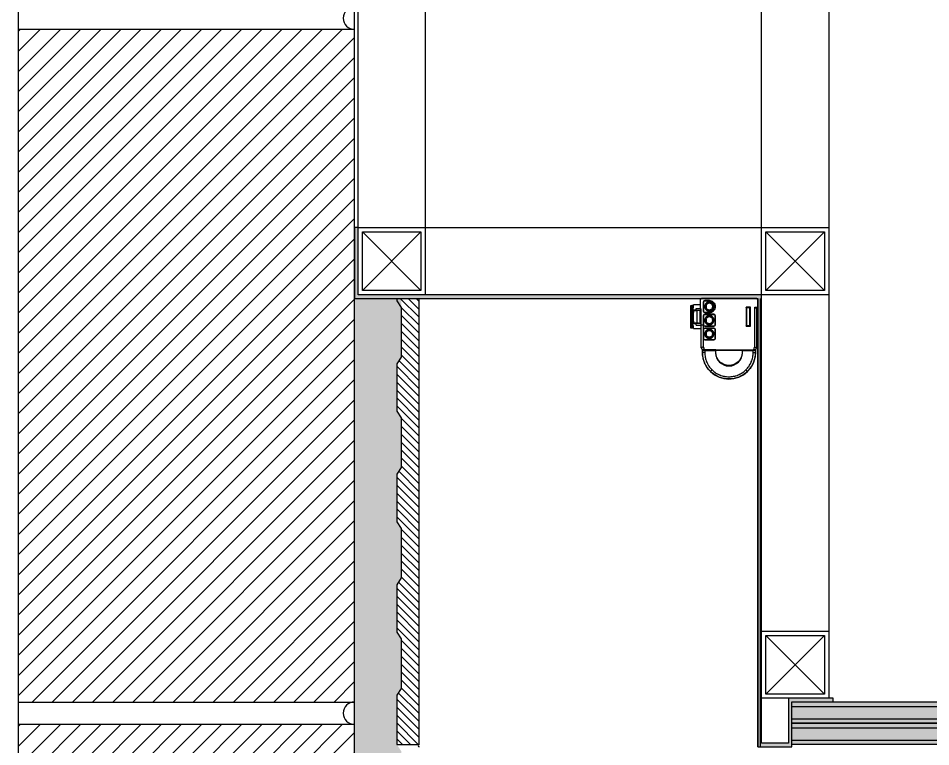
# Model space of a CAD drawing. Header units: millimetres. Extents: x -223175 to 287756, y -120611 to 352956.
# Drawn here: x 281000.3 to 281407.4, y 82614.6 to 82939.5 of the extents above; entities that cross this region are included whole.
import ezdxf

# ---------------------------------------------------------------- set-up
doc = ezdxf.new("R2010")
doc.units = ezdxf.units.MM
doc.header["$LTSCALE"] = 50
doc.layers.get('DEFPOINTS').update_dxf_attribs({"color": 108})
for name, color, linetype in [('+Detail-hat', 8, 'Continuous'), ('+Detail-hat(석고)', 8, 'Continuous'), ('+Detail-line', 7, 'Continuous'), ('0-ceiling', 8, 'Continuous'), ('D-1', 1, 'Continuous'), ('DE-252', 252, 'Continuous'), ('DE-5', 5, 'Continuous'), ('DE-8', 8, 'Continuous'), ('DE-HAT', 253, 'Continuous'), ('DETAIL', 7, 'Continuous'), ('DETAIL-HAT', 252, 'Continuous'), ('EK-구조틀부속', 1, 'Continuous'), ('f-gyp', 6, 'Continuous'), ('I-HAT', 8, 'Continuous'), ('LITE_SYMBOL', 244, 'Continuous'), ('plus-타일hat', 251, 'Continuous')]:
    doc.layers.add(name, color=color, linetype=linetype)

# ---------------------------------------------------------------- blocks, each defined once
blk = doc.blocks.new('G$C2E011655')
at = {"layer": 'I-HAT'}
h = blk.add_hatch(dxfattribs=at)
h.set_pattern_fill('ANSI31', color=256, scale=2, angle=180, style=0)
h.set_pattern_definition([(225, (-40472.465, -22141.911), (4.4901281, -4.4901281), [])])
h.paths.add_polyline_path([(0, 2779.92), (-150, 2779.92), (-150, 2479.93), (0, 2479.93)])
h = blk.add_hatch(dxfattribs=at)
h.set_pattern_fill('ANSI31', color=256, scale=2, angle=180, style=0)
h.set_pattern_definition([(225, (-40472.465, -22451.902), (4.4901281, -4.4901281), [])])
h.paths.add_polyline_path([(0, 2469.93), (-150, 2469.93), (-150, 2169.94), (0, 2169.94)])
at = {"color": 3}
for points in [[(-150, 2479.93), (0, 2479.93), (0, 2779.92), (-150, 2779.92)], [(-150, 2169.94), (0, 2169.94), (0, 2469.93), (-150, 2469.93)]]:
    blk.add_lwpolyline(points, close=True, dxfattribs=at)
at = {"layer": 'DEFPOINTS'}
blk.add_lwpolyline([(-150, 0), (0, 0), (0, 3089.91), (-150, 3089.91)], close=True, dxfattribs=at)
at = {"layer": 'plus-타일hat', "color": 8}
for centre in [(0, 2784.92), (0, 2474.93)]:
    blk.add_arc(centre, 5, 90, 270, dxfattribs=at)
blk = doc.blocks.new('GYP - Metric1')
at = {"layer": 'DETAIL-HAT', "ltscale": 1.5}
h = blk.add_hatch(dxfattribs=at)
h.set_pattern_fill('AR-SAND', color=256, scale=0.1, angle=180.4507)
h.set_pattern_definition([(217.95067, (913.0866, -3), (0.198494, -4.892722), [0, -3.8608, 0, -4.318, 0, -4.1275]), (187.9507, (913.0866, -3), (-4.43871, -7.203387), [0, -2.0828, 0, -3.4798, 0, -1.3335]), (147.9507, (916.2107, -2.9754), (-7.909566, -0.076588), [0, -1.27, 0, -4.572, 0, -5.969]), (137.9507, (916.211, -2.9754), (-7.617793, -2.289283), [0, -0.635, 0, -2.9972, 0, -3.429])])
h.paths.add_polyline_path([(0, 9.5), (833.48, 9.5), (833.48, 0), (0, 0)])
at = {"color": 0}
blk.add_lwpolyline([(0, 9.5), (833.48, 9.5), (833.48, 0), (0, 0)], close=True, dxfattribs=at)
at = {"layer": 'DETAIL-HAT'}
for p, q in [((0, 7.5), (833.48, 7.5)), ((0, 2), (833.48, 2))]:
    blk.add_line(p, q, dxfattribs=at)
blk = doc.blocks.new('GYP - Metric2')
at = {"layer": 'DETAIL-HAT', "ltscale": 1.5}
h = blk.add_hatch(dxfattribs=at)
h.set_pattern_fill('AR-SAND', color=256, scale=0.1, angle=180.4507)
h.set_pattern_definition([(217.95067, (913.0866, -3), (0.198494, -4.892722), [0, -3.8608, 0, -4.318, 0, -4.1275]), (187.9507, (913.0866, -3), (-4.43871, -7.203387), [0, -2.0828, 0, -3.4798, 0, -1.3335]), (147.9507, (916.2107, -2.9754), (-7.909566, -0.076588), [0, -1.27, 0, -4.572, 0, -5.969]), (137.9507, (916.211, -2.9754), (-7.617793, -2.289283), [0, -0.635, 0, -2.9972, 0, -3.429])])
h.paths.add_polyline_path([(0, 9.5), (833.48, 9.5), (833.48, 0), (0, 0)])
at = {"color": 6}
blk.add_lwpolyline([(0, 9.5), (833.48, 9.5), (833.48, 0), (0, 0)], close=True, dxfattribs=at)
at = {"layer": 'DETAIL-HAT'}
for p, q in [((0, 7.5), (833.48, 7.5)), ((0, 2), (833.48, 2))]:
    blk.add_line(p, q, dxfattribs=at)
blk = doc.blocks.new('FL-12E')
for p, q in [((-8.3, 32.61), (-8.27, 32.58)), ((-7.57, 31.87), (-8.27, 32.58)), ((-11.9, 23), (-11.9, 23)), ((-11.84, 24.16), (-11.84, 23.19)), ((-11.81, 23.16), (-11.84, 23.19)), ((-11.84, 23.19), (-11.84, 23)), ((-11.8, 23.17), (-11.81, 23.16)), ((-11.81, 23.16), (-10.75, 23.16)), ((-11.8, 23.17), (-11.8, 24.16)), ((-10.81, 24.16), (-10.81, 23.19)), ((-5.99, 23.19), (-10.81, 23.19)), ((-10.75, 23.16), (-9.75, 23.16)), ((-9.75, 23.16), (-6.97, 23.16)), ((6.97, 23.16), (-6.97, 23.16)), ((-5.99, 24.16), (-5.97, 24.16)), ((-5.99, 24.16), (-5.99, 23.19)), ((-5.99, 23.19), (-5.97, 23.17)), ((-5.97, 24.16), (-5.97, 23.17)), ((-5.97, 23.17), (5.97, 23.17)), ((-5.9, 23), (-5.9, 24.1)), ((-5.87, 23), (-5.87, 24.1)), ((5.87, 23), (-5.87, 23)), ((5.87, 24.1), (5.87, 23)), ((5.87, 23), (11, 23)), ((5.9, 24.1), (5.9, 23)), ((5.97, 23.17), (5.97, 24.16)), ((5.97, 23.17), (5.99, 23.19)), ((5.99, 23.19), (5.99, 24.16)), ((10.81, 23.19), (5.99, 23.19)), ((6.97, 23.16), (9.75, 23.16)), ((9.75, 23.16), (10.75, 23.16)), ((10.75, 23.16), (11.81, 23.16)), ((10.81, 24.16), (11.8, 24.16)), ((10.81, 23.19), (10.81, 24.16)), ((11.84, 24.16), (11.8, 24.16)), ((11.8, 24.16), (11.8, 23.17)), ((11.81, 23.16), (11.8, 23.17)), ((11.84, 23.19), (11.81, 23.16)), ((11.84, 23.19), (11.84, 24.16)), ((11.84, 23.19), (11.84, 23)), ((11.9, 23), (11.9, 23))]:
    blk.add_line(p, q)
blk.add_circle((8.75, 15.85), 1.5)
for radius, start, end in [(11.84, 45.5089, 134.492), (5.99, 0, 180), (5.97, 0, 180)]:
    blk.add_arc((0, 24.16), radius, start, end)
for centre, major_axis, start_param, end_param in [((-10.81, 23.17), (0.995, 0), 1.570796, 3.124139), ((10.81, 23.17), (-0.995, 0), 3.159046, 4.712389)]:
    blk.add_ellipse(centre, major_axis=major_axis, ratio=0.017455, start_param=start_param, end_param=end_param)
for points, knots in [([(-8.3, 32.61), (-8.41, 32.5), (-8.52, 32.39), (-9.68, 31.15), (-10.52, 29.81), (-11.58, 27.02), (-11.84, 25.59), (-11.84, 24.16)], [0, 0, 0, 0, 0.049333, 0.049333, 0.543753, 0.543753, 1, 1, 1, 1]), ([(-11.8, 24.16), (-11.8, 24.55), (-11.78, 24.95), (-11.73, 25.43), (-11.72, 25.53), (-11.7, 25.73), (-11.66, 26.02), (-11.61, 26.31), (-11.49, 26.88), (-11.39, 27.26), (-11.17, 28), (-11.03, 28.37), (-10.81, 28.91), (-10.73, 29.08), (-10.6, 29.35), (-10.56, 29.44), (-10.47, 29.61), (-10.42, 29.7), (-10.19, 30.13), (-9.98, 30.46), (-9.55, 31.11), (-9.32, 31.42), (-8.82, 32.01), (-8.55, 32.3), (-8.27, 32.58)], [0, 0, 0, 0, 0.125, 0.125, 0.15625, 0.15625, 0.1875, 0.25, 0.25, 0.375, 0.375, 0.5, 0.5, 0.5625, 0.5625, 0.59375, 0.59375, 0.625, 0.625, 0.75, 0.75, 0.875, 0.875, 1, 1, 1, 1]), ([(-8.27, 32.58), (-8, 32.85), (-7.42, 33.36), (-6.8, 33.81), (-6.4, 34.07), (-6.32, 34.13), (-6.16, 34.23), (-5.91, 34.38), (-5.66, 34.52), (-5.16, 34.78), (-4.81, 34.94), (-4.11, 35.23), (-3.75, 35.35), (-3.2, 35.52), (-3.02, 35.57), (-2.79, 35.63), (-2.74, 35.64), (-2.65, 35.66), (-2.51, 35.69), (-2.37, 35.72), (-1.9, 35.81), (-1.52, 35.87), (-0.76, 35.94), (-0.39, 35.96), (0.38, 35.96), (0.76, 35.94), (1.19, 35.9), (1.24, 35.9), (1.33, 35.89), (1.47, 35.87), (1.81, 35.82), (2.09, 35.78), (2.65, 35.67), (3.02, 35.58), (3.74, 35.36), (4.1, 35.23), (4.63, 35.02), (4.81, 34.94), (5.03, 34.84), (5.07, 34.82), (5.16, 34.78), (5.29, 34.71), (5.41, 34.65), (5.84, 34.42), (6.49, 34.03), (7.11, 33.59), (7.48, 33.29), (7.56, 33.22), (7.7, 33.1), (7.78, 33.04), (7.99, 32.84), (8.13, 32.71), (8.27, 32.58)], [0, 0, 0, 0, 0.0625, 0.125, 0.125, 0.140625, 0.140625, 0.15625, 0.1875, 0.1875, 0.25, 0.25, 0.3125, 0.3125, 0.34375, 0.34375, 0.351563, 0.351563, 0.359375, 0.375, 0.375, 0.4375, 0.4375, 0.5, 0.5, 0.5625, 0.5625, 0.570313, 0.570313, 0.578125, 0.59375, 0.625, 0.625, 0.6875, 0.6875, 0.75, 0.75, 0.78125, 0.78125, 0.789063, 0.789063, 0.796875, 0.8125, 0.8125, 0.875, 0.9375, 0.9375, 0.953125, 0.953125, 0.96875, 0.96875, 1, 1, 1, 1]), ([(7.57, 31.87), (7.32, 32.12), (7.06, 32.35), (6.52, 32.79), (6.24, 32.99), (5.66, 33.37), (5.36, 33.55), (4.97, 33.76), (4.85, 33.82), (4.73, 33.88), (4.65, 33.91), (4.61, 33.93), (4.41, 34.03), (4.25, 34.1), (3.77, 34.3), (3.44, 34.41), (2.77, 34.61), (2.43, 34.69), (1.92, 34.8), (1.75, 34.83), (1.49, 34.86), (1.36, 34.88), (1.23, 34.9), (1.14, 34.91), (1.1, 34.91), (0.7, 34.95), (0.35, 34.97), (-0.35, 34.97), (-0.69, 34.95), (-1.39, 34.88), (-1.73, 34.83), (-2.16, 34.75), (-2.29, 34.72), (-2.42, 34.69), (-2.5, 34.67), (-2.55, 34.66), (-2.76, 34.61), (-2.93, 34.56), (-3.43, 34.41), (-3.76, 34.3), (-4.41, 34.03), (-4.72, 33.89), (-5.18, 33.64), (-5.34, 33.56), (-5.56, 33.42), (-5.64, 33.38), (-5.79, 33.29), (-5.86, 33.24), (-6.23, 33), (-6.51, 32.79), (-7.06, 32.35), (-7.32, 32.12), (-7.57, 31.87)], [0, 0, 0, 0, 0.0625, 0.0625, 0.125, 0.125, 0.1875, 0.1875, 0.203125, 0.210938, 0.210938, 0.21875, 0.21875, 0.25, 0.25, 0.3125, 0.3125, 0.375, 0.375, 0.40625, 0.40625, 0.421875, 0.429688, 0.429688, 0.4375, 0.4375, 0.5, 0.5, 0.5625, 0.5625, 0.625, 0.625, 0.640625, 0.648438, 0.648438, 0.65625, 0.65625, 0.6875, 0.6875, 0.75, 0.75, 0.8125, 0.8125, 0.84375, 0.84375, 0.859375, 0.859375, 0.875, 0.875, 0.9375, 0.9375, 1, 1, 1, 1]), ([(7.57, 31.87), (7.66, 31.96), (7.75, 32.05), (7.92, 32.22), (8, 32.3), (8.13, 32.43), (8.18, 32.48), (8.25, 32.56), (8.27, 32.58), (8.27, 32.58)], [0, 0, 0, 0, 0.25, 0.25, 0.5, 0.5, 0.75, 0.75, 1, 1, 1, 1]), ([(8.27, 32.58), (8.28, 32.57), (8.28, 32.57), (8.29, 32.56), (8.3, 32.55), (8.33, 32.52), (8.39, 32.46), (8.51, 32.33), (8.75, 32.09), (8.94, 31.86), (9.32, 31.41), (9.55, 31.1), (9.83, 30.69), (9.88, 30.61), (9.99, 30.45), (10.14, 30.2), (10.29, 29.94), (10.56, 29.43), (10.9, 28.73), (11.16, 28), (11.34, 27.44), (11.39, 27.25), (11.45, 27.02), (11.46, 26.97), (11.48, 26.87), (11.52, 26.73), (11.55, 26.59), (11.65, 26.11), (11.76, 25.33), (11.8, 24.55), (11.8, 24.16)], [0, 0, 0, 0, 0.001953, 0.001953, 0.003906, 0.007812, 0.015625, 0.03125, 0.0625, 0.125, 0.125, 0.25, 0.25, 0.28125, 0.28125, 0.3125, 0.375, 0.375, 0.5, 0.625, 0.625, 0.6875, 0.6875, 0.703125, 0.703125, 0.71875, 0.75, 0.75, 0.875, 1, 1, 1, 1]), ([(11.84, 24.16), (11.84, 27.32), (10.55, 30.39), (8.3, 32.61), (8.3, 32.61), (8.3, 32.61)], [0, 0, 0, 0, 0.999997, 0.999997, 1, 1, 1, 1]), ([(-7.57, 31.87), (-7.83, 31.62), (-8.07, 31.35), (-8.53, 30.8), (-8.74, 30.52), (-9.14, 29.93), (-9.33, 29.63), (-9.54, 29.23), (-9.58, 29.15), (-9.67, 28.99), (-9.71, 28.91), (-9.82, 28.67), (-9.9, 28.51), (-10.1, 28.01), (-10.23, 27.68), (-10.43, 27), (-10.52, 26.65), (-10.63, 26.13), (-10.66, 25.95), (-10.7, 25.68), (-10.71, 25.6), (-10.73, 25.42), (-10.74, 25.33), (-10.79, 24.88), (-10.81, 24.52), (-10.81, 24.16)], [0, 0, 0, 0, 0.125, 0.125, 0.25, 0.25, 0.375, 0.375, 0.40625, 0.40625, 0.4375, 0.4375, 0.5, 0.5, 0.625, 0.625, 0.75, 0.75, 0.8125, 0.8125, 0.84375, 0.84375, 0.875, 0.875, 1, 1, 1, 1]), ([(-5.9, 24.1), (-5.9, 24.5), (-5.86, 24.91), (-5.69, 25.71), (-5.57, 26.1), (-5.07, 27.22), (-4.58, 27.9), (-3.51, 28.88), (-2.98, 29.23), (-1.7, 29.8), (-0.91, 29.98), (0.65, 30.02), (1.44, 29.87), (2.9, 29.3), (3.57, 28.86), (4.7, 27.76), (5.14, 27.1), (5.74, 25.66), (5.9, 24.89), (5.9, 24.1)], [0, 0, 0, 0, 0.065695, 0.065695, 0.13139, 0.13139, 0.264579, 0.264579, 0.366185, 0.366185, 0.493194, 0.493194, 0.620203, 0.620203, 0.747212, 0.747212, 0.87422, 0.87422, 1, 1, 1, 1]), ([(-5.87, 24.1), (-5.87, 24.1), (-5.87, 24.1), (-5.87, 24.87), (-5.71, 25.63), (-5.12, 27.06), (-4.69, 27.71), (-3.61, 28.79), (-2.95, 29.22), (-1.54, 29.81), (-0.77, 29.96), (0.76, 29.97), (1.53, 29.81), (2.95, 29.23), (3.6, 28.8), (5.24, 27.16), (5.87, 25.66), (5.87, 24.1)], [0, 0, 0, 0, 0.000002, 0.000002, 0.125002, 0.125002, 0.250002, 0.250002, 0.375001, 0.375001, 0.500001, 0.500001, 0.625001, 0.625001, 0.750001, 0.750001, 1, 1, 1, 1]), ([(10.81, 24.16), (10.81, 24.52), (10.77, 25.23), (10.66, 25.94), (10.57, 26.38), (10.55, 26.51), (10.52, 26.64), (10.49, 26.73), (10.48, 26.77), (10.43, 26.99), (10.38, 27.16), (10.22, 27.68), (9.98, 28.35), (9.67, 28.99), (9.42, 29.46), (9.33, 29.61), (9.19, 29.84), (9.14, 29.92), (9.05, 30.07), (9, 30.14), (8.75, 30.52), (8.53, 30.8), (8.07, 31.35), (7.83, 31.62), (7.57, 31.87)], [0, 0, 0, 0, 0.125, 0.25, 0.25, 0.28125, 0.296875, 0.296875, 0.3125, 0.3125, 0.375, 0.375, 0.5, 0.625, 0.625, 0.6875, 0.6875, 0.71875, 0.71875, 0.75, 0.75, 0.875, 0.875, 1, 1, 1, 1]), ([(-11.5, 21.79), (-11.51, 21.79), (-11.53, 21.79), (-11.56, 21.8), (-11.57, 21.8), (-11.62, 21.81), (-11.65, 21.82), (-11.7, 21.84), (-11.73, 21.84), (-11.79, 21.86), (-11.81, 21.86), (-11.89, 21.88), (-11.95, 21.89), (-12.05, 21.92), (-12.09, 21.93), (-12.15, 21.94), (-12.17, 21.95), (-12.2, 21.95), (-12.21, 21.96), (-12.23, 21.96), (-12.24, 21.96), (-12.28, 21.97), (-12.31, 21.98), (-12.34, 21.98), (-12.34, 21.99), (-12.35, 21.99), (-12.36, 21.99), (-12.37, 21.99), (-12.38, 21.99), (-12.39, 22), (-12.4, 22), (-12.4, 22)], [0, 0, 0, 0, 0.031238, 0.031238, 0.062475, 0.062475, 0.124951, 0.124951, 0.187426, 0.187426, 0.249901, 0.249901, 0.374852, 0.374852, 0.499803, 0.499803, 0.562278, 0.562278, 0.593516, 0.593516, 0.624753, 0.624753, 0.749704, 0.749704, 0.780942, 0.780942, 0.812179, 0.812179, 0.874655, 0.874655, 1, 1, 1, 1]), ([(-11.9, 23), (-11.9, 23), (-11.89, 23), (-11.88, 23), (-11.88, 23), (-11.88, 23), (-11.86, 23), (-11.84, 23), (-11.8, 23), (-11.79, 23), (-11.77, 23), (-11.76, 23), (-11.75, 23), (-11.74, 23), (-11.7, 23), (-11.66, 23), (-11.61, 23), (-11.6, 23), (-11.58, 23), (-11.56, 23), (-11.53, 23), (-11.51, 23), (-11.44, 23), (-11.39, 23), (-11.31, 23), (-11.28, 23), (-11.22, 23), (-11.2, 23), (-11.11, 23), (-11.06, 23), (-11, 23)], [0, 0, 0, 0, 0.0625, 0.09375, 0.09375, 0.125, 0.125, 0.25, 0.25, 0.3125, 0.3125, 0.34375, 0.34375, 0.375, 0.375, 0.5, 0.5, 0.53125, 0.53125, 0.5625, 0.5625, 0.625, 0.625, 0.75, 0.75, 0.8125, 0.8125, 0.875, 0.875, 1, 1, 1, 1]), ([(-11, 22.79), (-11.01, 22.79), (-11.03, 22.79), (-11.06, 22.8), (-11.07, 22.8), (-11.11, 22.81), (-11.15, 22.82), (-11.2, 22.83), (-11.22, 22.84), (-11.24, 22.84), (-11.28, 22.85), (-11.3, 22.86), (-11.38, 22.88), (-11.43, 22.89), (-11.49, 22.9), (-11.5, 22.91), (-11.53, 22.91), (-11.54, 22.91), (-11.57, 22.92), (-11.61, 22.93), (-11.66, 22.94), (-11.69, 22.95), (-11.71, 22.95), (-11.72, 22.96), (-11.76, 22.97), (-11.79, 22.97), (-11.83, 22.98), (-11.84, 22.99), (-11.85, 22.99), (-11.86, 22.99), (-11.86, 22.99), (-11.87, 22.99), (-11.89, 23), (-11.9, 23), (-11.9, 23)], [0, 0, 0, 0, 0.03125, 0.03125, 0.0625, 0.0625, 0.125, 0.15625, 0.15625, 0.1875, 0.1875, 0.25, 0.25, 0.375, 0.375, 0.40625, 0.40625, 0.4375, 0.4375, 0.5, 0.5625, 0.59375, 0.59375, 0.625, 0.625, 0.75, 0.75, 0.8125, 0.8125, 0.84375, 0.84375, 0.875, 0.875, 1, 1, 1, 1]), ([(-10.81, 24.16), (-11.07, 24.16), (-11.32, 24.16), (-11.69, 24.16), (-11.8, 24.16), (-11.8, 24.16)], [0, 0, 0, 0, 0.5, 0.5, 1, 1, 1, 1]), ([(11, 23), (11.06, 23), (11.11, 23), (11.18, 23), (11.2, 23), (11.23, 23), (11.24, 23), (11.28, 23), (11.33, 23), (11.4, 23), (11.44, 23), (11.46, 23), (11.47, 23), (11.53, 23), (11.58, 23), (11.64, 23), (11.66, 23), (11.7, 23), (11.71, 23), (11.76, 23), (11.79, 23), (11.83, 23), (11.84, 23), (11.86, 23), (11.87, 23), (11.89, 23), (11.89, 23), (11.9, 23)], [0, 0, 0, 0, 0.125, 0.125, 0.15625, 0.15625, 0.1875, 0.1875, 0.25, 0.3125, 0.34375, 0.34375, 0.375, 0.375, 0.5, 0.5, 0.5625, 0.5625, 0.625, 0.625, 0.75, 0.75, 0.8125, 0.8125, 0.875, 0.875, 1, 1, 1, 1]), ([(11, 22.79), (11.01, 22.79), (11.03, 22.79), (11.06, 22.8), (11.07, 22.8), (11.11, 22.81), (11.15, 22.82), (11.19, 22.83), (11.22, 22.84), (11.24, 22.84), (11.28, 22.85), (11.3, 22.86), (11.38, 22.88), (11.43, 22.89), (11.49, 22.9), (11.5, 22.91), (11.53, 22.91), (11.54, 22.91), (11.57, 22.92), (11.61, 22.93), (11.66, 22.94), (11.69, 22.95), (11.71, 22.95), (11.72, 22.96), (11.76, 22.97), (11.79, 22.97), (11.83, 22.98), (11.84, 22.99), (11.85, 22.99), (11.86, 22.99), (11.86, 22.99), (11.87, 22.99), (11.89, 23), (11.89, 23), (11.9, 23)], [0, 0, 0, 0, 0.03125, 0.03125, 0.0625, 0.0625, 0.125, 0.15625, 0.15625, 0.1875, 0.1875, 0.25, 0.25, 0.375, 0.375, 0.40625, 0.40625, 0.4375, 0.4375, 0.5, 0.5625, 0.59375, 0.59375, 0.625, 0.625, 0.75, 0.75, 0.8125, 0.8125, 0.84375, 0.84375, 0.875, 0.875, 1, 1, 1, 1]), ([(11.5, 21.79), (11.51, 21.79), (11.53, 21.79), (11.56, 21.8), (11.57, 21.8), (11.62, 21.81), (11.64, 21.82), (11.7, 21.84), (11.73, 21.84), (11.79, 21.86), (11.81, 21.86), (11.89, 21.88), (11.95, 21.89), (12.04, 21.92), (12.09, 21.93), (12.15, 21.94), (12.17, 21.95), (12.2, 21.95), (12.21, 21.96), (12.23, 21.96), (12.24, 21.96), (12.28, 21.97), (12.31, 21.98), (12.34, 21.98), (12.34, 21.99), (12.35, 21.99), (12.36, 21.99), (12.37, 21.99), (12.38, 21.99), (12.39, 22), (12.4, 22), (12.4, 22)], [0, 0, 0, 0, 0.03125, 0.03125, 0.0625, 0.0625, 0.125, 0.125, 0.1875, 0.1875, 0.25, 0.25, 0.375, 0.375, 0.5, 0.5, 0.5625, 0.5625, 0.59375, 0.59375, 0.625, 0.625, 0.75, 0.75, 0.78125, 0.78125, 0.8125, 0.8125, 0.875, 0.875, 1, 1, 1, 1]), ([(8.75, 17.92), (8.48, 17.92), (8.24, 17.87), (7.86, 17.72), (7.73, 17.65), (7.5, 17.5), (7.39, 17.41), (7.09, 17.11), (6.93, 16.86), (6.73, 16.36), (6.68, 16.11), (6.68, 15.72), (6.7, 15.59), (6.75, 15.34), (6.78, 15.22), (6.88, 14.96), (6.95, 14.83), (7.1, 14.6), (7.19, 14.49), (7.49, 14.19), (7.74, 14.03), (8.24, 13.83), (8.48, 13.78), (8.75, 13.78)], [0, 0, 0, 0, 0.125, 0.125, 0.1875, 0.1875, 0.25, 0.25, 0.375, 0.375, 0.5, 0.5, 0.5625, 0.5625, 0.625, 0.625, 0.6875, 0.6875, 0.75, 0.75, 0.875, 0.875, 1, 1, 1, 1]), ([(8.75, 17.85), (8.49, 17.82), (7.96, 17.77), (7.3, 17.29), (6.84, 16.64), (6.7, 15.85), (6.84, 15.06), (7.23, 14.51), (7.63, 14.17), (7.98, 13.98), (8.35, 13.87), (8.62, 13.86), (8.75, 13.85)], [0, 0, 0, 0, 0.12487, 0.249697, 0.374588, 0.49939, 0.624281, 0.749083, 0.813105, 0.874563, 0.93601, 1, 1, 1, 1]), ([(8.75, 17.36), (8.55, 17.36), (8.38, 17.32), (8.01, 17.18), (7.83, 17.06), (7.54, 16.77), (7.42, 16.59), (7.28, 16.22), (7.24, 16.04), (7.24, 15.66), (7.28, 15.48), (7.42, 15.11), (7.54, 14.93), (7.83, 14.64), (8.01, 14.52), (8.38, 14.38), (8.55, 14.34), (8.75, 14.34)], [0, 0, 0, 0, 0.125, 0.125, 0.25, 0.25, 0.375, 0.375, 0.5, 0.5, 0.625, 0.625, 0.75, 0.75, 0.875, 0.875, 1, 1, 1, 1]), ([(8.75, 17.35), (8.55, 17.33), (8.16, 17.29), (7.66, 16.93), (7.32, 16.44), (7.22, 15.85), (7.32, 15.26), (7.63, 14.82), (7.99, 14.53), (8.36, 14.38), (8.62, 14.36), (8.75, 14.35)], [0, 0, 0, 0, 0.124918, 0.249777, 0.374722, 0.499549, 0.624495, 0.749321, 0.833923, 0.91545, 1, 1, 1, 1]), ([(8.75, 13.78), (9.02, 13.78), (9.26, 13.83), (9.64, 13.98), (9.77, 14.05), (10, 14.2), (10.11, 14.29), (10.41, 14.59), (10.57, 14.84), (10.77, 15.34), (10.82, 15.59), (10.81, 15.98), (10.8, 16.11), (10.75, 16.36), (10.72, 16.48), (10.62, 16.74), (10.55, 16.87), (10.4, 17.1), (10.31, 17.21), (10.01, 17.51), (9.76, 17.67), (9.26, 17.87), (9.02, 17.92), (8.75, 17.92)], [0, 0, 0, 0, 0.125, 0.125, 0.1875, 0.1875, 0.25, 0.25, 0.375, 0.375, 0.5, 0.5, 0.5625, 0.5625, 0.625, 0.625, 0.6875, 0.6875, 0.75, 0.75, 0.875, 0.875, 1, 1, 1, 1]), ([(8.75, 13.85), (9.01, 13.88), (9.54, 13.93), (10.2, 14.41), (10.66, 15.06), (10.8, 15.85), (10.66, 16.64), (10.27, 17.19), (9.87, 17.53), (9.52, 17.72), (9.15, 17.83), (8.88, 17.84), (8.75, 17.85)], [0, 0, 0, 0, 0.12487, 0.249697, 0.374588, 0.49939, 0.624281, 0.749083, 0.813105, 0.874563, 0.93601, 1, 1, 1, 1]), ([(8.75, 14.34), (8.95, 14.34), (9.12, 14.38), (9.49, 14.52), (9.67, 14.64), (9.96, 14.93), (10.08, 15.11), (10.22, 15.48), (10.26, 15.66), (10.26, 16.04), (10.22, 16.22), (10.08, 16.59), (9.96, 16.77), (9.67, 17.06), (9.49, 17.18), (9.12, 17.32), (8.95, 17.36), (8.75, 17.36)], [0, 0, 0, 0, 0.125, 0.125, 0.25, 0.25, 0.375, 0.375, 0.5, 0.5, 0.625, 0.625, 0.75, 0.75, 0.875, 0.875, 1, 1, 1, 1]), ([(8.75, 14.35), (8.95, 14.37), (9.34, 14.41), (9.84, 14.77), (10.18, 15.26), (10.28, 15.85), (10.18, 16.44), (9.87, 16.88), (9.51, 17.17), (9.14, 17.32), (8.88, 17.34), (8.75, 17.35)], [0, 0, 0, 0, 0.124918, 0.249777, 0.374722, 0.499549, 0.624495, 0.749321, 0.833923, 0.91545, 1, 1, 1, 1]), ([(8.75, 11.82), (8.48, 11.82), (8.24, 11.77), (7.86, 11.62), (7.73, 11.55), (7.5, 11.4), (7.39, 11.31), (7.09, 11.01), (6.93, 10.76), (6.73, 10.26), (6.68, 10.01), (6.68, 9.62), (6.7, 9.49), (6.75, 9.24), (6.78, 9.12), (6.88, 8.86), (6.95, 8.73), (7.1, 8.5), (7.19, 8.39), (7.49, 8.09), (7.74, 7.93), (8.24, 7.73), (8.48, 7.68), (8.75, 7.68)], [0, 0, 0, 0, 0.125, 0.125, 0.1875, 0.1875, 0.25, 0.25, 0.375, 0.375, 0.5, 0.5, 0.5625, 0.5625, 0.625, 0.625, 0.6875, 0.6875, 0.75, 0.75, 0.875, 0.875, 1, 1, 1, 1]), ([(8.75, 11.75), (8.49, 11.72), (7.96, 11.67), (7.3, 11.19), (6.84, 10.54), (6.7, 9.75), (6.84, 8.96), (7.23, 8.41), (7.63, 8.07), (7.98, 7.88), (8.35, 7.77), (8.62, 7.76), (8.75, 7.75)], [0, 0, 0, 0, 0.12487, 0.249697, 0.374588, 0.49939, 0.624281, 0.749083, 0.813105, 0.874563, 0.93601, 1, 1, 1, 1]), ([(8.75, 11.26), (8.55, 11.26), (8.38, 11.22), (8.01, 11.08), (7.83, 10.96), (7.54, 10.67), (7.42, 10.49), (7.28, 10.12), (7.24, 9.94), (7.24, 9.56), (7.28, 9.38), (7.42, 9.01), (7.54, 8.83), (7.83, 8.54), (8.01, 8.42), (8.38, 8.28), (8.55, 8.24), (8.75, 8.24)], [0, 0, 0, 0, 0.125, 0.125, 0.25, 0.25, 0.375, 0.375, 0.5, 0.5, 0.625, 0.625, 0.75, 0.75, 0.875, 0.875, 1, 1, 1, 1]), ([(8.75, 11.25), (8.55, 11.23), (8.16, 11.19), (7.66, 10.83), (7.32, 10.34), (7.22, 9.75), (7.32, 9.16), (7.63, 8.72), (7.99, 8.43), (8.36, 8.28), (8.62, 8.26), (8.75, 8.25)], [0, 0, 0, 0, 0.124918, 0.249777, 0.374722, 0.499549, 0.624495, 0.749321, 0.833923, 0.91545, 1, 1, 1, 1]), ([(8.75, 7.68), (9.02, 7.68), (9.26, 7.73), (9.64, 7.88), (9.77, 7.95), (10, 8.1), (10.11, 8.19), (10.41, 8.49), (10.57, 8.74), (10.77, 9.24), (10.82, 9.49), (10.81, 9.88), (10.8, 10.01), (10.75, 10.26), (10.72, 10.38), (10.62, 10.64), (10.55, 10.77), (10.4, 11), (10.31, 11.11), (10.01, 11.41), (9.76, 11.57), (9.26, 11.77), (9.02, 11.82), (8.75, 11.82)], [0, 0, 0, 0, 0.125, 0.125, 0.1875, 0.1875, 0.25, 0.25, 0.375, 0.375, 0.5, 0.5, 0.5625, 0.5625, 0.625, 0.625, 0.6875, 0.6875, 0.75, 0.75, 0.875, 0.875, 1, 1, 1, 1]), ([(8.75, 7.75), (9.01, 7.78), (9.54, 7.83), (10.2, 8.31), (10.66, 8.96), (10.8, 9.75), (10.66, 10.54), (10.27, 11.09), (9.87, 11.43), (9.52, 11.62), (9.15, 11.73), (8.88, 11.74), (8.75, 11.75)], [0, 0, 0, 0, 0.12487, 0.249697, 0.374588, 0.49939, 0.624281, 0.749083, 0.813105, 0.874563, 0.93601, 1, 1, 1, 1]), ([(8.75, 8.24), (8.95, 8.24), (9.12, 8.28), (9.49, 8.42), (9.67, 8.54), (9.96, 8.83), (10.08, 9.01), (10.22, 9.38), (10.26, 9.56), (10.26, 9.94), (10.22, 10.12), (10.08, 10.49), (9.96, 10.67), (9.67, 10.96), (9.49, 11.08), (9.12, 11.22), (8.95, 11.26), (8.75, 11.26)], [0, 0, 0, 0, 0.125, 0.125, 0.25, 0.25, 0.375, 0.375, 0.5, 0.5, 0.625, 0.625, 0.75, 0.75, 0.875, 0.875, 1, 1, 1, 1]), ([(8.75, 8.25), (8.95, 8.27), (9.34, 8.31), (9.84, 8.67), (10.18, 9.16), (10.28, 9.75), (10.18, 10.34), (9.87, 10.78), (9.51, 11.07), (9.14, 11.22), (8.88, 11.24), (8.75, 11.25)], [0, 0, 0, 0, 0.124918, 0.249777, 0.374722, 0.499549, 0.624495, 0.749321, 0.833923, 0.91545, 1, 1, 1, 1]), ([(12.38, 11.82), (12.38, 11.82), (12.37, 11.82), (12.37, 11.82), (12.37, 11.82), (12.35, 11.82), (12.33, 11.82), (12.3, 11.82), (12.28, 11.81), (12.26, 11.81), (12.26, 11.81), (12.21, 11.81), (12.18, 11.81), (12.12, 11.81), (12.09, 11.81), (12.06, 11.81), (12.05, 11.81), (12.02, 11.8), (12.01, 11.8), (11.95, 11.8), (11.9, 11.8), (11.82, 11.8), (11.79, 11.8), (11.73, 11.8), (11.7, 11.8), (11.62, 11.8), (11.56, 11.8), (11.5, 11.8)], [0, 0, 0, 0, 0.01813, 0.01813, 0.054495, 0.054495, 0.127226, 0.199958, 0.236323, 0.236323, 0.272689, 0.272689, 0.418151, 0.418151, 0.490882, 0.490882, 0.527248, 0.527248, 0.563613, 0.563613, 0.709075, 0.709075, 0.781807, 0.781807, 0.854538, 0.854538, 1, 1, 1, 1]), ([(16.6, 10.49), (16.49, 10.48), (16.25, 10.48), (16.14, 10.47), (16.08, 10.46)], [0, 0, 0, 0, 0.499996, 1, 1, 1, 1]), ([(16.08, 9.04), (16.14, 9.03), (16.25, 9.02), (16.49, 9.02), (16.6, 9.01)], [0, 0, 0, 0, 0.500004, 1, 1, 1, 1]), ([(16.91, 10.5), (16.86, 10.5), (16.77, 10.49), (16.66, 10.49), (16.6, 10.49)], [0, 0, 0, 0, 0.500002, 1, 1, 1, 1]), ([(16.6, 9.01), (16.66, 9.01), (16.77, 9.01), (16.86, 9), (16.91, 9)], [0, 0, 0, 0, 0.499998, 1, 1, 1, 1]), ([(-12.9, 4.5), (-12.9, 4.5), (-12.9, 4.5), (-12.9, 4.49), (-12.9, 4.48), (-12.9, 4.47), (-12.9, 4.47), (-12.9, 4.45), (-12.9, 4.43), (-12.9, 4.41), (-12.9, 4.4), (-12.9, 4.38), (-12.9, 4.37), (-12.9, 4.33), (-12.9, 4.31), (-12.9, 4.26), (-12.9, 4.25), (-12.9, 4.22), (-12.9, 4.19), (-12.9, 4.16), (-12.9, 4.13), (-12.9, 4.11), (-12.9, 4.07), (-12.9, 4.03), (-12.9, 4)], [0, 0, 0, 0, 0.125, 0.125, 0.1875, 0.1875, 0.25, 0.25, 0.375, 0.375, 0.4375, 0.4375, 0.5, 0.5, 0.625, 0.625, 0.6875, 0.6875, 0.75, 0.8125, 0.8125, 0.875, 0.875, 1, 1, 1, 1]), ([(-12.31, 4.5), (-12.28, 4.5), (-12.26, 4.49), (-12.23, 4.48), (-12.22, 4.48), (-12.21, 4.47), (-12.2, 4.47), (-12.18, 4.46), (-12.16, 4.45), (-12.12, 4.43), (-12.08, 4.41), (-12.03, 4.38), (-12.02, 4.37), (-11.98, 4.35), (-11.96, 4.33), (-11.91, 4.3), (-11.87, 4.27), (-11.82, 4.24), (-11.8, 4.22), (-11.76, 4.2), (-11.75, 4.18), (-11.69, 4.14), (-11.65, 4.11), (-11.59, 4.07), (-11.57, 4.05), (-11.54, 4.03), (-11.52, 4.01), (-11.51, 4.01), (-11.5, 4)], [0, 0, 0, 0, 0.125, 0.125, 0.15625, 0.15625, 0.1875, 0.1875, 0.25, 0.25, 0.375, 0.375, 0.4375, 0.4375, 0.5, 0.5, 0.625, 0.625, 0.6875, 0.6875, 0.75, 0.75, 0.875, 0.875, 0.9375, 0.96875, 0.96875, 1, 1, 1, 1]), ([(8.75, 6.3), (8.05, 6.3), (7.37, 6.01), (6.39, 5.03), (6.1, 4.34), (6.1, 2.96), (6.39, 2.27), (7.37, 1.29), (8.05, 1), (8.75, 1)], [0, 0, 0, 0, 0.25, 0.25, 0.5, 0.5, 0.75, 0.75, 1, 1, 1, 1]), ([(8.75, 1.04), (8.06, 1.04), (7.39, 1.32), (6.42, 2.29), (6.14, 2.97), (6.14, 4.33), (6.42, 5.01), (7.39, 5.98), (8.06, 6.26), (8.75, 6.26)], [0, 0, 0, 0, 0.25, 0.25, 0.5, 0.5, 0.75, 0.75, 1, 1, 1, 1]), ([(8.75, 5.72), (8.48, 5.72), (8.24, 5.67), (7.86, 5.52), (7.73, 5.45), (7.5, 5.3), (7.39, 5.21), (7.09, 4.91), (6.93, 4.66), (6.73, 4.16), (6.68, 3.91), (6.68, 3.52), (6.7, 3.39), (6.75, 3.14), (6.78, 3.02), (6.88, 2.76), (6.95, 2.63), (7.1, 2.4), (7.19, 2.29), (7.49, 1.99), (7.74, 1.83), (8.24, 1.63), (8.48, 1.58), (8.75, 1.58)], [0, 0, 0, 0, 0.125, 0.125, 0.1875, 0.1875, 0.25, 0.25, 0.375, 0.375, 0.5, 0.5, 0.5625, 0.5625, 0.625, 0.625, 0.6875, 0.6875, 0.75, 0.75, 0.875, 0.875, 1, 1, 1, 1]), ([(8.75, 5.65), (8.49, 5.62), (7.96, 5.57), (7.3, 5.09), (6.84, 4.44), (6.7, 3.65), (6.84, 2.86), (7.23, 2.31), (7.63, 1.97), (7.98, 1.78), (8.35, 1.67), (8.62, 1.66), (8.75, 1.65)], [0, 0, 0, 0, 0.12487, 0.249697, 0.374588, 0.49939, 0.624281, 0.749083, 0.813105, 0.874563, 0.93601, 1, 1, 1, 1]), ([(8.75, 5.16), (8.55, 5.16), (8.38, 5.12), (8.01, 4.98), (7.83, 4.86), (7.54, 4.57), (7.42, 4.39), (7.28, 4.02), (7.24, 3.84), (7.24, 3.46), (7.28, 3.28), (7.42, 2.91), (7.54, 2.73), (7.83, 2.44), (8.01, 2.32), (8.38, 2.18), (8.55, 2.14), (8.75, 2.14)], [0, 0, 0, 0, 0.125, 0.125, 0.25, 0.25, 0.375, 0.375, 0.5, 0.5, 0.625, 0.625, 0.75, 0.75, 0.875, 0.875, 1, 1, 1, 1]), ([(8.75, 5.15), (8.55, 5.13), (8.16, 5.09), (7.66, 4.73), (7.32, 4.24), (7.22, 3.65), (7.32, 3.06), (7.63, 2.62), (7.99, 2.33), (8.36, 2.18), (8.62, 2.16), (8.75, 2.15)], [0, 0, 0, 0, 0.124918, 0.249777, 0.374722, 0.499549, 0.624495, 0.749321, 0.833923, 0.91545, 1, 1, 1, 1]), ([(8.75, 1.58), (9.02, 1.58), (9.26, 1.63), (9.64, 1.78), (9.77, 1.85), (10, 2), (10.11, 2.09), (10.41, 2.39), (10.57, 2.64), (10.77, 3.14), (10.82, 3.39), (10.81, 3.78), (10.8, 3.91), (10.75, 4.16), (10.72, 4.28), (10.62, 4.54), (10.55, 4.67), (10.4, 4.9), (10.31, 5.01), (10.01, 5.31), (9.76, 5.47), (9.26, 5.67), (9.02, 5.72), (8.75, 5.72)], [0, 0, 0, 0, 0.125, 0.125, 0.1875, 0.1875, 0.25, 0.25, 0.375, 0.375, 0.5, 0.5, 0.5625, 0.5625, 0.625, 0.625, 0.6875, 0.6875, 0.75, 0.75, 0.875, 0.875, 1, 1, 1, 1]), ([(8.75, 1.65), (9.01, 1.68), (9.54, 1.73), (10.2, 2.21), (10.66, 2.86), (10.8, 3.65), (10.66, 4.44), (10.27, 4.99), (9.87, 5.33), (9.52, 5.52), (9.15, 5.63), (8.88, 5.64), (8.75, 5.65)], [0, 0, 0, 0, 0.12487, 0.249697, 0.374588, 0.49939, 0.624281, 0.749083, 0.813105, 0.874563, 0.93601, 1, 1, 1, 1]), ([(8.75, 2.14), (8.95, 2.14), (9.12, 2.18), (9.49, 2.32), (9.67, 2.44), (9.96, 2.73), (10.08, 2.91), (10.22, 3.28), (10.26, 3.46), (10.26, 3.84), (10.22, 4.02), (10.08, 4.39), (9.96, 4.57), (9.67, 4.86), (9.49, 4.98), (9.12, 5.12), (8.95, 5.16), (8.75, 5.16)], [0, 0, 0, 0, 0.125, 0.125, 0.25, 0.25, 0.375, 0.375, 0.5, 0.5, 0.625, 0.625, 0.75, 0.75, 0.875, 0.875, 1, 1, 1, 1]), ([(8.75, 2.15), (8.95, 2.17), (9.34, 2.21), (9.84, 2.57), (10.18, 3.06), (10.28, 3.65), (10.18, 4.24), (9.87, 4.68), (9.51, 4.97), (9.14, 5.12), (8.88, 5.14), (8.75, 5.15)], [0, 0, 0, 0, 0.124918, 0.249777, 0.374722, 0.499549, 0.624495, 0.749321, 0.833923, 0.91545, 1, 1, 1, 1]), ([(16.08, 5.99), (16.14, 5.98), (16.25, 5.97), (16.49, 5.97), (16.6, 5.96)], [0, 0, 0, 0, 0.500004, 1, 1, 1, 1]), ([(16.91, 7.45), (16.86, 7.45), (16.77, 7.44), (16.66, 7.44), (16.6, 7.44)], [0, 0, 0, 0, 0.500002, 1, 1, 1, 1]), ([(16.6, 5.96), (16.66, 5.96), (16.77, 5.96), (16.86, 5.95), (16.91, 5.95)], [0, 0, 0, 0, 0.499998, 1, 1, 1, 1]), ([(-12.9, 1), (-12.89, 0.87), (-12.86, 0.61), (-12.64, 0.31), (-12.4, 0.12), (-12.16, 0.01), (-11.99, 0), (-11.9, 0)], [0, 0, 0, 0, 0.2442, 0.498629, 0.67241, 0.83518, 1, 1, 1, 1]), ([(11.9, 0), (12.03, 0.01), (12.29, 0.04), (12.59, 0.26), (12.78, 0.5), (12.89, 0.74), (12.9, 0.91), (12.9, 1)], [0, 0, 0, 0, 0.2442, 0.498629, 0.67241, 0.83518, 1, 1, 1, 1])]:
    blk.add_open_spline(points, degree=3, knots=knots)
for points, degree in [([(8.27, 32.58), (8.3, 32.61)], 1), ([(5.76, 25.34), (5.85, 24.93), (5.9, 24.52), (5.9, 24.1)], 3), ([(-11.9, 23), (-12.4, 22)], 1), ([(-12.4, 22), (-12.4, 4.5)], 1), ([(-11.8, 24.16), (-11.82, 24.16), (-11.83, 24.16), (-11.84, 24.16)], 3), ([(-11, 22.79), (-11.17, 22.45), (-11.33, 22.12), (-11.5, 21.79)], 3), ([(-11.5, 21.79), (-11.5, 4)], 1), ([(-5.87, 23), (-11, 23)], 1), ([(-11, 22.79), (-11, 23)], 1), ([(-5.87, 24.1), (-5.9, 24.1)], 1), ([(11, 23), (11, 22.79)], 1), ([(11.5, 21.79), (11.33, 22.12), (11.17, 22.45), (11, 22.79)], 3), ([(11.5, 11.8), (11.5, 21.79)], 1), ([(12.4, 22), (11.9, 23)], 1), ([(12.4, 22), (12.4, 11.83)], 1), ([(6.7, 18.5), (6.37, 18.5), (6.1, 18.23), (6.1, 17.9)], 3), ([(6.1, 17.9), (6.14, 17.9)], 1), ([(6.1, 17.9), (6.1, 16.57), (6.1, 15.23), (6.1, 13.9)], 3), ([(6.14, 17.9), (6.14, 18.21), (6.39, 18.46), (6.7, 18.46)], 3), ([(6.14, 13.9), (6.14, 15.23), (6.14, 16.57), (6.14, 17.9)], 3), ([(6.7, 18.5), (6.7, 18.46)], 1), ([(10.8, 18.5), (9.43, 18.5), (8.07, 18.5), (6.7, 18.5)], 3), ([(6.7, 18.46), (8.07, 18.46), (9.43, 18.46), (10.8, 18.46)], 3), ([(8.75, 17.92), (8.75, 17.85)], 1), ([(8.75, 17.36), (8.75, 17.35)], 1), ([(11.4, 17.9), (11.4, 18.23), (11.13, 18.5), (10.8, 18.5)], 3), ([(10.8, 18.5), (10.8, 18.46)], 1), ([(10.8, 18.46), (11.11, 18.46), (11.36, 18.21), (11.36, 17.9)], 3), ([(11.36, 17.9), (11.36, 16.57), (11.36, 15.23), (11.36, 13.9)], 3), ([(11.4, 17.9), (11.36, 17.9)], 1), ([(11.4, 13.9), (11.4, 15.23), (11.4, 16.57), (11.4, 17.9)], 3), ([(-9.6, 12.4), (-9.6, 4)], 1), ([(-7.6, 12.4), (-9.6, 12.4)], 1), ([(-9.6, 12.4), (-9.52, 12.32), (-9.43, 12.23), (-9.35, 12.15)], 3), ([(-7.6, 12.4), (-7.68, 12.32), (-7.77, 12.23), (-7.85, 12.15)], 3), ([(-7.6, 4), (-7.6, 12.4)], 1), ([(6.1, 13.9), (6.14, 13.9)], 1), ([(6.1, 13.9), (6.1, 13.57), (6.37, 13.3), (6.7, 13.3)], 3), ([(6.7, 12.4), (6.37, 12.4), (6.1, 12.13), (6.1, 11.8)], 3), ([(6.7, 13.34), (6.39, 13.34), (6.14, 13.59), (6.14, 13.9)], 3), ([(6.14, 11.8), (6.14, 12.11), (6.39, 12.36), (6.7, 12.36)], 3), ([(10.8, 13.34), (9.43, 13.34), (8.07, 13.34), (6.7, 13.34)], 3), ([(6.7, 13.3), (6.7, 13.34)], 1), ([(6.7, 13.3), (8.07, 13.3), (9.43, 13.3), (10.8, 13.3)], 3), ([(6.7, 12.4), (6.7, 12.36)], 1), ([(10.8, 12.4), (9.43, 12.4), (8.07, 12.4), (6.7, 12.4)], 3), ([(6.7, 12.36), (8.07, 12.36), (9.43, 12.36), (10.8, 12.36)], 3), ([(8.75, 14.35), (8.75, 14.34)], 1), ([(8.75, 13.85), (8.75, 13.78)], 1), ([(11.36, 13.9), (11.36, 13.59), (11.11, 13.34), (10.8, 13.34)], 3), ([(10.8, 13.3), (11.13, 13.3), (11.4, 13.57), (11.4, 13.9)], 3), ([(10.8, 13.3), (10.8, 13.34)], 1), ([(11.4, 11.8), (11.4, 12.13), (11.13, 12.4), (10.8, 12.4)], 3), ([(10.8, 12.36), (10.8, 12.4)], 1), ([(10.8, 12.36), (11.11, 12.36), (11.36, 12.11), (11.36, 11.8)], 3), ([(11.36, 13.9), (11.4, 13.9)], 1), ([(15.8, 13.5), (12.4, 13.5)], 1), ([(15.8, 13.5), (15.8, 12.18)], 1), ([(16.6, 13.2), (16.35, 13.21), (16.18, 13.23), (16.08, 13.25)], 3), ([(16.08, 13.25), (16.08, 10.46)], 1), ([(17.2, 13.11), (17.2, 13.14), (16.99, 13.17), (16.6, 13.2)], 3), ([(16.6, 13.2), (16.6, 10.49)], 1), ([(17.2, 10.45), (17.2, 11.34), (17.2, 12.22), (17.2, 13.11)], 3), ([(-9.35, 12.15), (-9.35, 4.25)], 1), ([(-7.85, 12.15), (-9.35, 12.15)], 1), ([(-7.85, 4.25), (-7.85, 12.15)], 1), ([(6.1, 11.8), (6.14, 11.8)], 1), ([(6.1, 11.8), (6.1, 10.43), (6.1, 9.07), (6.1, 7.7)], 3), ([(6.14, 7.7), (6.14, 9.07), (6.14, 10.43), (6.14, 11.8)], 3), ([(8.75, 11.75), (8.75, 11.82)], 1), ([(8.75, 11.26), (8.75, 11.25)], 1), ([(8.75, 8.25), (8.75, 8.24)], 1), ([(11.36, 11.8), (11.36, 10.43), (11.36, 9.07), (11.36, 7.7)], 3), ([(11.4, 11.8), (11.36, 11.8)], 1), ([(11.4, 7.7), (11.4, 9.07), (11.4, 10.43), (11.4, 11.8)], 3), ([(12.4, 11.8), (11.5, 11.8)], 1), ([(14.66, 11.92), (12.4, 11.92)], 1), ([(12.4, 11.8), (12.4, 11.83)], 1), ([(12.4, 11.8), (12.4, 4.65)], 1), ([(14.55, 11.04), (13.97, 11.04), (13.38, 11.04), (12.8, 11.04)], 3), ([(12.8, 11.01), (12.8, 11.02), (12.8, 11.03), (12.8, 11.04)], 3), ([(12.8, 11.01), (12.8, 5.44)], 1), ([(14.3, 10.94), (13.8, 10.96), (13.3, 10.99), (12.8, 11.01)], 3), ([(15.8, 10.94), (14.3, 10.94)], 1), ([(14.3, 5.51), (14.3, 10.94)], 1), ([(14.66, 11.25), (14.62, 11.18), (14.59, 11.11), (14.55, 11.04)], 3), ([(14.66, 11.92), (14.66, 11.25)], 1), ([(15.8, 11.25), (14.66, 11.25)], 1), ([(15.8, 10.18), (15.8, 10.94)], 1), ([(16.6, 10.19), (16.33, 10.19), (16.07, 10.19), (15.8, 10.18)], 3), ([(15.8, 10.18), (15.8, 9.32)], 1), ([(15.8, 9.32), (16.07, 9.31), (16.33, 9.31), (16.6, 9.31)], 3), ([(15.8, 9.32), (15.8, 7.13)], 1), ([(16.08, 7.41), (16.08, 9.04)], 1), ([(16.91, 10.5), (16.8, 10.4), (16.7, 10.3), (16.6, 10.19)], 3), ([(16.6, 9.31), (16.6, 10.19)], 1), ([(16.91, 9), (16.8, 9.1), (16.7, 9.2), (16.6, 9.31)], 3), ([(16.6, 7.44), (16.6, 9.01)], 1), ([(16.91, 10.45), (16.91, 10.5)], 1), ([(16.91, 9), (16.91, 10.45)], 1), ([(17.2, 6), (17.2, 7.48), (17.2, 8.97), (17.2, 10.45)], 3), ([(-12.9, 4.5), (-12.31, 4.5)], 1), ([(-9.6, 4), (-9.52, 4.08), (-9.43, 4.17), (-9.35, 4.25)], 3), ([(-9.35, 4.25), (-7.85, 4.25)], 1), ([(-7.85, 4.25), (-7.77, 4.17), (-7.68, 4.08), (-7.6, 4)], 3), ([(6.1, 7.7), (6.1, 7.37), (6.37, 7.1), (6.7, 7.1)], 3), ([(6.1, 7.7), (6.14, 7.7)], 1), ([(6.7, 7.14), (6.39, 7.14), (6.14, 7.39), (6.14, 7.7)], 3), ([(10.8, 7.14), (9.43, 7.14), (8.07, 7.14), (6.7, 7.14)], 3), ([(6.7, 7.1), (6.7, 7.14)], 1), ([(6.7, 7.1), (8.07, 7.1), (9.43, 7.1), (10.8, 7.1)], 3), ([(8.75, 7.68), (8.75, 7.75)], 1), ([(8.75, 6.3), (8.75, 6.26)], 1), ([(10.8, 6.3), (10.12, 6.3), (9.43, 6.3), (8.75, 6.3)], 3), ([(8.75, 6.26), (9.43, 6.26), (10.12, 6.26), (10.8, 6.26)], 3), ([(8.75, 5.72), (8.75, 5.65)], 1), ([(8.75, 5.16), (8.75, 5.15)], 1), ([(11.36, 7.7), (11.36, 7.39), (11.11, 7.14), (10.8, 7.14)], 3), ([(10.8, 7.1), (11.13, 7.1), (11.4, 7.37), (11.4, 7.7)], 3), ([(10.8, 7.1), (10.8, 7.14)], 1), ([(11.4, 5.7), (11.4, 6.03), (11.13, 6.3), (10.8, 6.3)], 3), ([(10.8, 6.3), (10.8, 6.26)], 1), ([(10.8, 6.26), (11.11, 6.26), (11.36, 6.01), (11.36, 5.7)], 3), ([(11.4, 7.7), (11.36, 7.7)], 1), ([(11.36, 5.7), (11.36, 4.33), (11.36, 2.97), (11.36, 1.6)], 3), ([(11.4, 5.7), (11.36, 5.7)], 1), ([(11.4, 1.6), (11.4, 2.97), (11.4, 4.33), (11.4, 5.7)], 3), ([(12.9, 4.65), (12.4, 4.65)], 1), ([(12.8, 5.44), (13.3, 5.46), (13.8, 5.49), (14.3, 5.51)], 3), ([(12.8, 5.41), (12.8, 5.42), (12.8, 5.43), (12.8, 5.44)], 3), ([(12.8, 5.41), (13.38, 5.41), (13.97, 5.41), (14.55, 5.41)], 3), ([(12.9, 1), (12.9, 4.65)], 1), ([(14.66, 4.53), (12.9, 4.53)], 1), ([(14.3, 5.51), (15.8, 5.51)], 1), ([(14.55, 5.41), (14.59, 5.34), (14.62, 5.27), (14.66, 5.2)], 3), ([(14.66, 5.2), (15.8, 5.2)], 1), ([(14.66, 5.2), (14.66, 4.53)], 1), ([(16.6, 7.14), (16.33, 7.14), (16.07, 7.14), (15.8, 7.13)], 3), ([(15.8, 7.13), (15.8, 6.27)], 1), ([(15.8, 6.27), (16.07, 6.26), (16.33, 6.26), (16.6, 6.26)], 3), ([(15.8, 5.51), (15.8, 6.27)], 1), ([(15.8, 4.27), (15.8, 2.95)], 1), ([(16.08, 7.41), (16.18, 7.42), (16.35, 7.43), (16.6, 7.44)], 3), ([(16.08, 3.2), (16.08, 5.99)], 1), ([(16.6, 7.14), (16.7, 7.25), (16.8, 7.35), (16.91, 7.45)], 3), ([(16.6, 6.26), (16.6, 7.14)], 1), ([(16.6, 6.26), (16.7, 6.15), (16.8, 6.05), (16.91, 5.95)], 3), ([(16.6, 3.25), (16.6, 5.96)], 1), ([(16.91, 6), (16.91, 7.45)], 1), ([(16.91, 5.95), (16.91, 6)], 1), ([(17.2, 3.34), (17.2, 6)], 1), ([(-12.9, 4), (-12.9, 1)], 1), ([(-11.5, 4), (-12.9, 4)], 1), ([(-11.9, 0), (11.9, 0)], 1), ([(-9.6, 4), (-7.6, 4)], 1), ([(8.75, 2.15), (8.75, 2.14)], 1), ([(8.75, 1.65), (8.75, 1.58)], 1), ([(10.8, 1.04), (10.12, 1.04), (9.43, 1.04), (8.75, 1.04)], 3), ([(8.75, 1), (8.75, 1.04)], 1), ([(8.75, 1), (9.43, 1), (10.12, 1), (10.8, 1)], 3), ([(11.36, 1.6), (11.36, 1.29), (11.11, 1.04), (10.8, 1.04)], 3), ([(10.8, 1), (11.13, 1), (11.4, 1.27), (11.4, 1.6)], 3), ([(10.8, 1), (10.8, 1.04)], 1), ([(11.36, 1.6), (11.4, 1.6)], 1), ([(12.9, 2.95), (15.8, 2.95)], 1), ([(16.08, 3.2), (16.18, 3.22), (16.35, 3.24), (16.6, 3.25)], 3), ([(16.6, 3.25), (16.99, 3.28), (17.2, 3.31), (17.2, 3.34)], 3)]:
    blk.add_open_spline(points, degree=degree)
for points, weights in [([(17.2, 10.45), (17.2, 10.45), (17.1, 10.45), (16.91, 10.45)], [0.999612013192, 0.985559646723, 0.981384570001, 0.987086783028]), ([(16.91, 6), (17.1, 6), (17.2, 6), (17.2, 6)], [0.987086783022, 0.981381932086, 0.985563511732, 0.999631521959])]:
    blk.add_rational_spline(points, weights, degree=3)
blk = doc.blocks.new('A$C372A1AC7')
at = {"layer": 'EK-구조틀부속', "lineweight": -3}
blk.add_lwpolyline([(0, 0), (25, 0), (25, 25), (0, 25)], close=True, dxfattribs=at)
at = {"layer": 'EK-구조틀부속', "color": 8, "lineweight": -3}
blk.add_lwpolyline([(1.6, 1.6), (23.4, 1.6), (23.4, 23.4), (1.6, 23.4)], close=True, dxfattribs=at)
for points in [[(23.4, 23.4), (1.6, 1.6)], [(23.4, 1.6), (1.6, 23.4)]]:
    blk.add_lwpolyline(points, dxfattribs=at)

msp = doc.modelspace()

# ---------------------------------------------------------------- hatches: boundary and pattern name
at = {"layer": '+Detail-hat'}
h = msp.add_hatch(dxfattribs=at)
h.set_pattern_fill('AR-SAND', color=256, scale=3, angle=90, style=0)
h.set_pattern_definition([(127.5, (-0.015, 0.04), (-5.78047131, -0.188980074), [0, -4.56, 0, -5.1, 0, -4.875]), (97.5, (-0.015, 0.04), (-8.4664382, 5.30933012), [0, -2.46, 0, -4.11, 0, -1.575]), (57.5, (-0.015, -3.65), (-0.01697716, 9.342425585), [0, -1.5, 0, -5.4, 0, -7.05]), (47.5, (-0.015, -3.65), (-2.6330267, 9.01837981), [0, -0.75, 0, -3.54, 0, -4.05])])
h.paths.add_polyline_path([(281169.2101, 82615.5697), (281171.1718, 82612.6282), (281171.1718, 82590.5221), (281169.1718, 82587.5232), (281169.1718, 82566.3576), (281171.1718, 82563.3587), (281171.1718, 82541.2526), (281169.1718, 82538.2537), (281169.1718, 82517.0881), (281171.1718, 82514.0892), (281171.1718, 82491.9831), (281169.1718, 82488.9842), (281169.1718, 82467.8186), (281171.1718, 82464.8197), (281171.1718, 82442.7136), (281169.1718, 82439.7147), (281169.1718, 82418.5491), (281171.1718, 82415.5502), (281171.1718, 82393.4441), (281169.1718, 82390.4452), (281169.1718, 82369.2796), (281171.1718, 82366.2807), (281171.1718, 82344.1746), (281169.1718, 82341.1757), (281169.1718, 82327.6414), (281150.3096, 82327.6414), (281150.3096, 82814.5697), (281169.1718, 82814.5697), (281171.1718, 82814.5697), (281171.1718, 82810.4975), (281171.1718, 82788.3914), (281169.1718, 82785.3925), (281169.1718, 82764.2269), (281171.1718, 82761.228), (281171.1718, 82739.1219), (281169.1718, 82736.123), (281169.1718, 82714.9574), (281171.1718, 82711.9585), (281171.1718, 82689.8524), (281169.1718, 82686.8535), (281169.1718, 82665.6879), (281171.1718, 82662.689), (281171.1718, 82640.5829), (281169.1718, 82637.584), (281169.1718, 82615.6271)])
at = {"layer": 'DE-252'}
h = msp.add_hatch(color=253, dxfattribs=at)
h.dxf.hatch_style = 1
h.paths.add_polyline_path([(281151.9096, 82846.1697), (281150.3096, 82846.1697), (281150.3096, 82814.5697), (281330.3096, 82814.5697), (281330.3096, 82614.5697), (281345.5096, 82614.5697), (281345.5096, 82634.5697), (281363.9096, 82634.5697), (281363.9096, 82636.1697), (281343.9096, 82636.1697), (281343.9096, 82616.1697), (281331.9096, 82616.1697), (281331.9096, 82816.1697), (281151.9096, 82816.1697)])
at = {"layer": 'DE-HAT'}
h = msp.add_hatch(dxfattribs=at)
h.set_pattern_fill('ANSI31', color=256, scale=20, angle=270, style=0)
h.set_pattern_definition([(315, (284796.053, 84994.5644), (1.767767, 1.767767), [])])
h.paths.add_polyline_path([(281169.1718, 82814.5697), (281169.1718, 82813.4964), (281171.1718, 82810.4975), (281171.1718, 82788.3914), (281169.1718, 82785.3925), (281169.1718, 82764.2269), (281171.1718, 82761.228), (281171.1718, 82739.1219), (281169.1718, 82736.123), (281169.1718, 82714.9574), (281171.1718, 82711.9585), (281171.1718, 82689.8524), (281169.1718, 82686.8535), (281169.1718, 82665.6879), (281171.1718, 82662.689), (281171.1718, 82640.5829), (281169.1718, 82637.584), (281169.1718, 82615.5697), (281179.1718, 82615.5697), (281179.1718, 82814.5697)])

# ---------------------------------------------------------------- linework, layer by layer
at = {"layer": '+Detail-line', "color": 4}
msp.add_lwpolyline([(281169.1718, 82814.5697), (281169.1718, 82813.4964), (281171.1718, 82810.4975), (281171.1718, 82788.3914), (281169.1718, 82785.3925), (281169.1718, 82764.2269), (281171.1718, 82761.228), (281171.1718, 82739.1219), (281169.1718, 82736.123), (281169.1718, 82714.9574), (281171.1718, 82711.9585), (281171.1718, 82689.8524), (281169.1718, 82686.8535), (281169.1718, 82665.6879), (281171.1718, 82662.689), (281171.1718, 82640.5829), (281169.1718, 82637.584), (281169.1718, 82615.5697), (281179.1718, 82615.5697), (281179.1718, 82814.5697)], dxfattribs=at)
at = {"layer": 'D-1', "ltscale": 0.04}
for points in [[(281181.9096, 82816.1697), (281151.9096, 82816.1697), (281151.9096, 83278.4355), (281181.9096, 83278.4355)], [(281361.9096, 82846.1697), (281361.9096, 82816.1697), (281151.9096, 82816.1697), (281151.9096, 82846.1697)]]:
    msp.add_lwpolyline(points, close=True, dxfattribs=at)
at = {"layer": 'D-1', "ltscale": 0.04, "elevation": 0}
msp.add_lwpolyline([(281331.9096, 82645.5523), (281331.9096, 83278.4355), (281361.9096, 83278.4355), (281361.9096, 82636.1697)], dxfattribs=at)
at = {"layer": 'DE-5', "color": 4}
msp.add_lwpolyline([(281151.9096, 82846.1697), (281150.3096, 82846.1697), (281150.3096, 82814.5697), (281330.3096, 82814.5697), (281330.3096, 82614.5697), (281345.5096, 82614.5697), (281345.5096, 82634.5697), (281363.9096, 82634.5697), (281363.9096, 82636.1697), (281343.9096, 82636.1697), (281343.9096, 82616.1697), (281331.9096, 82616.1697), (281331.9096, 82816.1697), (281151.9096, 82816.1697)], close=True, dxfattribs=at)
at = {"layer": 'DE-8'}
msp.add_arc((281179.2366, 82615.0697), 0.5042, 97.392719, 262.607281, dxfattribs=at)
at = {"layer": 'DETAIL', "color": 6}
msp.add_line((281330.3096, 82614.5697), (281330.3096, 82814.5697), dxfattribs=at)
at = {"layer": 'f-gyp', "color": 8, "ltscale": 0.5}
msp.add_line((281331.3096, 82814.5697), (281331.3096, 82614.5697), dxfattribs=at)

# ---------------------------------------------------------------- block references
at = {"layer": '+Detail-hat(석고)', "color": 252}
msp.add_blockref('GYP - Metric2', (281345.5096, 82625.0697), dxfattribs=at)
at = {"layer": '0-ceiling', "color": 0}
msp.add_blockref('G$C2E011655', (281150.3096, 80154.5784), dxfattribs=at)
at = {"layer": 'D-1', "ltscale": 0.04, "xscale": -1.199999999999999, "yscale": 1.199999999999999, "zscale": 1.199999999999999}
for p in [(281181.9096, 82816.1697), (281361.9096, 82816.1697), (281361.9096, 82636.1697)]:
    msp.add_blockref('A$C372A1AC7', p, dxfattribs=at)
at = {"layer": 'DETAIL', "color": 6}
msp.add_blockref('GYP - Metric1', (281345.5096, 82615.5697), dxfattribs=at)
at = {"layer": 'LITE_SYMBOL', "rotation": 180}
msp.add_blockref('FL-12E', (281317.4096, 82814.5697), dxfattribs=at)

doc.saveas('drawing.dxf')
